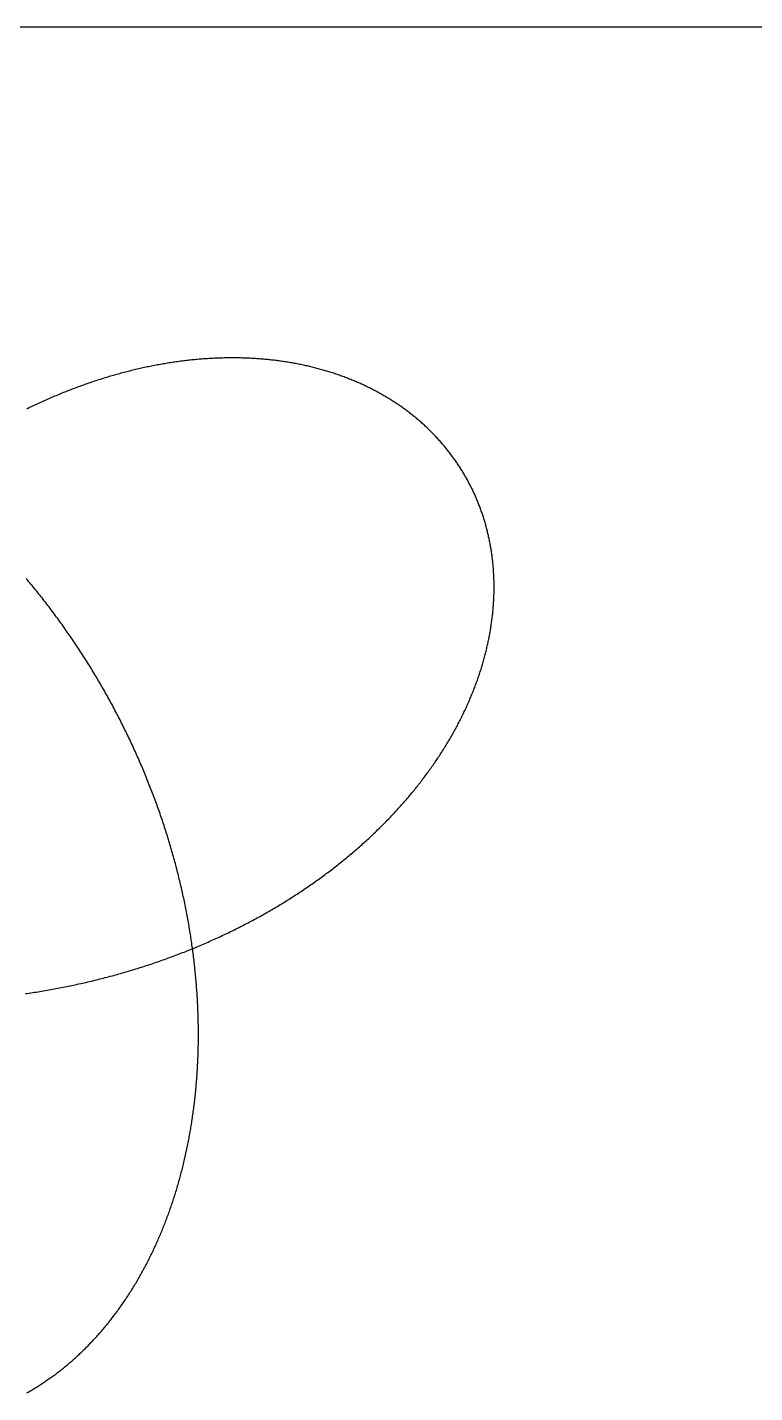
# Model space of a CAD drawing. Header units: metres. Extents: x 0 to 80, y 0 to 80.
# Drawn here: x 41.88 to 54.58, y 56.16 to 80 of the extents above; entities that cross this region are included whole.
import ezdxf

# ---------------------------------------------------------------- set-up
doc = ezdxf.new("R2010")
doc.units = ezdxf.units.M

msp = doc.modelspace()

# ---------------------------------------------------------------- linework, layer by layer
msp.add_line((80, 80), (0, 80))
at = {"layer": 'ENGRAVE'}
for points in [[(41.845111, 63.131011), (41.876544, 63.135549), (41.907957, 63.140165), (41.93935, 63.144856), (41.970723, 63.149623), (42.002076, 63.154467), (42.033408, 63.159387), (42.06472, 63.164383), (42.096009, 63.169455), (42.127277, 63.174603), (42.158523, 63.179826), (42.189747, 63.185126), (42.220948, 63.190501), (42.252126, 63.195951), (42.283281, 63.201477), (42.314412, 63.207079), (42.345519, 63.212756), (42.376602, 63.218508), (42.407661, 63.224336), (42.438694, 63.230239), (42.469702, 63.236217), (42.500685, 63.242269), (42.531642, 63.248397), (42.562573, 63.2546), (42.593477, 63.260877), (42.624354, 63.267229), (42.655204, 63.273656), (42.686027, 63.280157), (42.716822, 63.286732), (42.747589, 63.293382), (42.778327, 63.300106), (42.809037, 63.306904), (42.839718, 63.313776), (42.870369, 63.320722), (42.900991, 63.327742), (42.931582, 63.334836), (42.962144, 63.342003), (42.992674, 63.349244), (43.023174, 63.356559), (43.053643, 63.363947), (43.08408, 63.371408), (43.114485, 63.378942), (43.144858, 63.386549), (43.175198, 63.394229), (43.205506, 63.401983), (43.23578, 63.409809), (43.266021, 63.417707), (43.296229, 63.425678), (43.326402, 63.433722), (43.356541, 63.441838), (43.386645, 63.450026), (43.416714, 63.458286), (43.446748, 63.466618), (43.476746, 63.475022), (43.506709, 63.483498), (43.536635, 63.492045), (43.566525, 63.500665), (43.596377, 63.509355), (43.626193, 63.518117), (43.655971, 63.52695), (43.685712, 63.535854), (43.715414, 63.544829), (43.745078, 63.553875), (43.774704, 63.562991), (43.80429, 63.572178), (43.833837, 63.581436), (43.863345, 63.590764), (43.892813, 63.600162), (43.92224, 63.60963), (43.951627, 63.619168), (43.980973, 63.628776), (44.010278, 63.638453), (44.039542, 63.648201), (44.068764, 63.658017), (44.097945, 63.667903), (44.127082, 63.677858), (44.156178, 63.687882), (44.18523, 63.697975), (44.214239, 63.708137), (44.243205, 63.718367), (44.272127, 63.728666), (44.301005, 63.739033), (44.329838, 63.749469), (44.358627, 63.759972), (44.387371, 63.770543), (44.41607, 63.781183), (44.444723, 63.791889), (44.473331, 63.802663), (44.501892, 63.813505), (44.530407, 63.824414), (44.558875, 63.83539), (44.587296, 63.846432), (44.61567, 63.857542), (44.643996, 63.868718), (44.672275, 63.87996), (44.700505, 63.891269), (44.728687, 63.902644), (44.75682, 63.914085), (44.784904, 63.925592), (44.812939, 63.937164), (44.840924, 63.948802), (44.86886, 63.960505), (44.896745, 63.972274), (44.92458, 63.984107), (44.952364, 63.996005), (44.980097, 64.007968), (45.007779, 64.019996), (45.035409, 64.032088), (45.062988, 64.044244), (45.090514, 64.056465), (45.117988, 64.068749), (45.145409, 64.081097), (45.172778, 64.093509), (45.200093, 64.105984), (45.227354, 64.118522), (45.254562, 64.131123), (45.281716, 64.143787), (45.308815, 64.156514), (45.33586, 64.169303), (45.36285, 64.182155), (45.389785, 64.195069), (45.416664, 64.208045), (45.443487, 64.221083), (45.470255, 64.234182), (45.496967, 64.247343), (45.523621, 64.260565), (45.55022, 64.273849), (45.576761, 64.287193), (45.603244, 64.300598), (45.62967, 64.314064), (45.656039, 64.32759), (45.682349, 64.341176), (45.708601, 64.354823), (45.734794, 64.368529), (45.760928, 64.382295), (45.787003, 64.39612), (45.813019, 64.410005), (45.838975, 64.423948), (45.864871, 64.437951), (45.890706, 64.452012), (45.916482, 64.466132), (45.942196, 64.480311), (45.96785, 64.494547), (45.993442, 64.508841), (46.018973, 64.523193), (46.044442, 64.537603), (46.069849, 64.55207), (46.095193, 64.566594), (46.120475, 64.581176), (46.145695, 64.595814), (46.170851, 64.610508), (46.195944, 64.625259), (46.220974, 64.640066), (46.245939, 64.654929), (46.270841, 64.669848), (46.295678, 64.684823), (46.320451, 64.699852), (46.345159, 64.714937), (46.369802, 64.730077), (46.39438, 64.745272), (46.418892, 64.760521), (46.443338, 64.775825), (46.467719, 64.791182), (46.492033, 64.806594), (46.516281, 64.822059), (46.540462, 64.837578), (46.564576, 64.85315), (46.588622, 64.868775), (46.612602, 64.884453), (46.636513, 64.900184), (46.660357, 64.915967), (46.684132, 64.931802), (46.707839, 64.94769), (46.731478, 64.963629), (46.755047, 64.97962), (46.778548, 64.995662), (46.801979, 65.011755), (46.82534, 65.027899), (46.848632, 65.044094), (46.871854, 65.060339), (46.895005, 65.076635), (46.918086, 65.09298), (46.941096, 65.109376), (46.964036, 65.125821), (46.986904, 65.142315), (47.0097, 65.158858), (47.032426, 65.175451), (47.055079, 65.192092), (47.07766, 65.208781), (47.100169, 65.225519), (47.122605, 65.242305), (47.144969, 65.259138), (47.16726, 65.276019), (47.189477, 65.292948), (47.211621, 65.309923), (47.233692, 65.326946), (47.255688, 65.344015), (47.277611, 65.36113), (47.299459, 65.378291), (47.321233, 65.395499), (47.342933, 65.412752), (47.364557, 65.43005), (47.386106, 65.447394), (47.40758, 65.464783), (47.428979, 65.482216), (47.450302, 65.499694), (47.471548, 65.517216), (47.492719, 65.534782), (47.513813, 65.552392), (47.534831, 65.570046), (47.555772, 65.587743), (47.576636, 65.605483), (47.597423, 65.623265), (47.618133, 65.641091), (47.638765, 65.658958), (47.659319, 65.676868), (47.679795, 65.694819), (47.700193, 65.712813), (47.720513, 65.730847), (47.740754, 65.748922), (47.760917, 65.767039), (47.781, 65.785196), (47.801005, 65.803393), (47.82093, 65.821631), (47.840775, 65.839908), (47.860541, 65.858225), (47.880227, 65.876581), (47.899833, 65.894976), (47.919359, 65.913411), (47.938804, 65.931884), (47.958168, 65.950395), (47.977452, 65.968944), (47.996655, 65.987531), (48.015776, 66.006156), (48.034816, 66.024818), (48.053775, 66.043517), (48.072652, 66.062253), (48.091447, 66.081025), (48.110159, 66.099834), (48.12879, 66.118679), (48.147338, 66.137559), (48.165804, 66.156475), (48.184186, 66.175426), (48.202486, 66.194413), (48.220703, 66.213434), (48.238836, 66.232489), (48.256886, 66.251579), (48.274852, 66.270703), (48.292734, 66.28986), (48.310533, 66.309051), (48.328247, 66.328275), (48.345877, 66.347532), (48.363422, 66.366822), (48.380883, 66.386144), (48.398259, 66.405498), (48.41555, 66.424884), (48.432755, 66.444301), (48.449876, 66.46375), (48.466911, 66.48323), (48.48386, 66.502741), (48.500724, 66.522282), (48.517502, 66.541853), (48.534194, 66.561455), (48.550799, 66.581086), (48.567318, 66.600746), (48.583751, 66.620436), (48.600097, 66.640154), (48.616356, 66.659901), (48.632528, 66.679677), (48.648613, 66.69948), (48.66461, 66.719312), (48.680521, 66.739171), (48.696343, 66.759057), (48.712078, 66.77897), (48.727725, 66.79891), (48.743284, 66.818876), (48.758755, 66.838868), (48.774138, 66.858886), (48.789432, 66.87893), (48.804638, 66.898999), (48.819755, 66.919094), (48.834783, 66.939213), (48.849722, 66.959356), (48.864572, 66.979524), (48.879333, 66.999715), (48.894005, 67.019931), (48.908587, 67.040169), (48.923079, 67.060431), (48.937482, 67.080716), (48.951795, 67.101023), (48.966018, 67.121352), (48.98015, 67.141703), (48.994193, 67.162076), (49.008145, 67.182471), (49.022006, 67.202886), (49.035777, 67.223323), (49.049458, 67.24378), (49.063047, 67.264257), (49.076545, 67.284754), (49.089953, 67.305271), (49.103269, 67.325808), (49.116494, 67.346363), (49.129627, 67.366938), (49.142669, 67.387531), (49.155619, 67.408142), (49.168477, 67.428771), (49.181244, 67.449418), (49.193918, 67.470083), (49.206501, 67.490764), (49.218991, 67.511463), (49.231389, 67.532178), (49.243695, 67.552909), (49.255908, 67.573656), (49.268028, 67.594419), (49.280056, 67.615198), (49.29199, 67.635991), (49.303832, 67.6568), (49.315581, 67.677623), (49.327237, 67.69846), (49.3388, 67.719311), (49.350269, 67.740176), (49.361645, 67.761054), (49.372927, 67.781946), (49.384116, 67.80285), (49.395211, 67.823766), (49.406213, 67.844695), (49.41712, 67.865636), (49.427934, 67.886589), (49.438654, 67.907553), (49.449279, 67.928528), (49.459811, 67.949513), (49.470248, 67.97051), (49.480591, 67.991516), (49.490839, 68.012532), (49.500993, 68.033558), (49.511052, 68.054594), (49.521016, 68.075638), (49.530886, 68.096691), (49.540661, 68.117752), (49.550341, 68.138822), (49.559926, 68.159899), (49.569416, 68.180984), (49.578811, 68.202076), (49.588111, 68.223175), (49.597316, 68.244281), (49.606425, 68.265393), (49.615439, 68.286512), (49.624357, 68.307636), (49.63318, 68.328765), (49.641908, 68.3499), (49.650539, 68.37104), (49.659075, 68.392184), (49.667516, 68.413332), (49.67586, 68.434485), (49.684109, 68.455641), (49.692261, 68.476801), (49.700318, 68.497964), (49.708279, 68.519129), (49.716143, 68.540297), (49.723912, 68.561468), (49.731584, 68.58264), (49.73916, 68.603814), (49.746639, 68.624989), (49.754023, 68.646165), (49.76131, 68.667342), (49.7685, 68.68852), (49.775594, 68.709697), (49.782592, 68.730875), (49.789493, 68.752052), (49.796297, 68.773228), (49.803005, 68.794403), (49.809616, 68.815577), (49.81613, 68.836749), (49.822548, 68.85792), (49.828869, 68.879088), (49.835093, 68.900253), (49.84122, 68.921416), (49.84725, 68.942576), (49.853183, 68.963732), (49.85902, 68.984884), (49.864759, 69.006033), (49.870401, 69.027177), (49.875947, 69.048316), (49.881395, 69.069451), (49.886746, 69.09058), (49.892, 69.111704), (49.897157, 69.132822), (49.902217, 69.153934), (49.90718, 69.17504), (49.912045, 69.196138), (49.916813, 69.21723), (49.921484, 69.238315), (49.926058, 69.259392), (49.930535, 69.280461), (49.934914, 69.301521), (49.939196, 69.322574), (49.943381, 69.343617), (49.947468, 69.364652), (49.951458, 69.385677), (49.955351, 69.406692), (49.959146, 69.427697), (49.962845, 69.448692), (49.966445, 69.469677), (49.969949, 69.490651), (49.973355, 69.511613), (49.976664, 69.532564), (49.979875, 69.553503), (49.982989, 69.57443), (49.986006, 69.595345), (49.988926, 69.616247), (49.991748, 69.637137), (49.994472, 69.658012), (49.9971, 69.678875), (49.99963, 69.699723), (50.002063, 69.720558), (50.004399, 69.741378), (50.006637, 69.762183), (50.008778, 69.782973), (50.010822, 69.803748), (50.012768, 69.824507), (50.014618, 69.84525), (50.01637, 69.865977), (50.018025, 69.886688), (50.019583, 69.907381), (50.021043, 69.928058), (50.022407, 69.948717), (50.023673, 69.969359), (50.024843, 69.989982), (50.025915, 70.010587), (50.02689, 70.031174), (50.027769, 70.051742), (50.02855, 70.07229), (50.029234, 70.092819), (50.029822, 70.113328), (50.030312, 70.133818), (50.030706, 70.154287), (50.031003, 70.174735), (50.031203, 70.195162), (50.031306, 70.215568), (50.031313, 70.235953), (50.031223, 70.256316), (50.031036, 70.276656), (50.030753, 70.296975), (50.030373, 70.31727), (50.029897, 70.337543), (50.029324, 70.357792), (50.028655, 70.378018), (50.027889, 70.398219), (50.027028, 70.418397), (50.026069, 70.43855), (50.025015, 70.458679), (50.023864, 70.478782), (50.022618, 70.49886), (50.021275, 70.518913), (50.019836, 70.53894), (50.018301, 70.55894), (50.01667, 70.578914), (50.014944, 70.598861), (50.013121, 70.618782), (50.011203, 70.638674), (50.009189, 70.65854), (50.00708, 70.678377), (50.004875, 70.698186), (50.002574, 70.717967), (50.000178, 70.737718), (49.997687, 70.757441), (49.9951, 70.777134), (49.992418, 70.796798), (49.989641, 70.816432), (49.986769, 70.836036), (49.983802, 70.855609), (49.98074, 70.875151), (49.977583, 70.894662), (49.974331, 70.914142), (49.970984, 70.933591), (49.967543, 70.953007), (49.964007, 70.972391), (49.960377, 70.991743), (49.956652, 71.011062), (49.952833, 71.030347), (49.948919, 71.0496), (49.944912, 71.068819), (49.94081, 71.088004), (49.936614, 71.107155), (49.932325, 71.126271), (49.927941, 71.145353), (49.923464, 71.164399), (49.918893, 71.183411), (49.914229, 71.202386), (49.909471, 71.221326), (49.904619, 71.24023), (49.899675, 71.259097), (49.894637, 71.277928), (49.889506, 71.296722), (49.884282, 71.315478), (49.878965, 71.334197), (49.873555, 71.352878), (49.868052, 71.371521), (49.862457, 71.390126), (49.85677, 71.408692), (49.85099, 71.427219), (49.845117, 71.445707), (49.839153, 71.464156), (49.833096, 71.482565), (49.826947, 71.500933), (49.820707, 71.519262), (49.814374, 71.53755), (49.80795, 71.555797), (49.801435, 71.574003), (49.794828, 71.592168), (49.788129, 71.610291), (49.78134, 71.628373), (49.774459, 71.646412), (49.767487, 71.664409), (49.760424, 71.682363), (49.753271, 71.700274), (49.746027, 71.718141), (49.738692, 71.735966), (49.731267, 71.753746), (49.723752, 71.771483), (49.716147, 71.789175), (49.708451, 71.806823), (49.700666, 71.824426), (49.692791, 71.841983), (49.684826, 71.859496), (49.676772, 71.876963), (49.668628, 71.894384), (49.660395, 71.911758), (49.652073, 71.929087), (49.643662, 71.946368), (49.635162, 71.963603), (49.626573, 71.980791), (49.617896, 71.997931), (49.60913, 72.015024), (49.600276, 72.032068), (49.591333, 72.049064), (49.582303, 72.066012), (49.573185, 72.082911), (49.563979, 72.099761), (49.554685, 72.116562), (49.545304, 72.133313), (49.535835, 72.150015), (49.526279, 72.166667), (49.516637, 72.183268), (49.506907, 72.199819), (49.49709, 72.216319), (49.487187, 72.232768), (49.477198, 72.249166), (49.467122, 72.265512), (49.45696, 72.281806), (49.446712, 72.298049), (49.436378, 72.314239), (49.425958, 72.330377), (49.415453, 72.346461), (49.404863, 72.362493), (49.394187, 72.378472), (49.383426, 72.394397), (49.37258, 72.410268), (49.36165, 72.426086), (49.350635, 72.441849), (49.339535, 72.457557), (49.328351, 72.473211), (49.317083, 72.48881), (49.305732, 72.504354), (49.294296, 72.519842), (49.282777, 72.535275), (49.271174, 72.550652), (49.259488, 72.565972), (49.247719, 72.581236), (49.235867, 72.596444), (49.223932, 72.611594), (49.211915, 72.626688), (49.199815, 72.641724), (49.187633, 72.656702), (49.175369, 72.671623), (49.163023, 72.686485), (49.150596, 72.70129), (49.138086, 72.716035), (49.125496, 72.730722), (49.112824, 72.745351), (49.100071, 72.759919), (49.087238, 72.774429), (49.074324, 72.788878), (49.061329, 72.803268), (49.048254, 72.817598), (49.035099, 72.831867), (49.021864, 72.846076), (49.00855, 72.860224), (48.995156, 72.87431), (48.981682, 72.888336), (48.96813, 72.9023), (48.954498, 72.916202), (48.940788, 72.930043), (48.926999, 72.943821), (48.913132, 72.957537), (48.899186, 72.97119), (48.885163, 72.984781), (48.871062, 72.998308), (48.856883, 73.011772), (48.842627, 73.025173), (48.828293, 73.03851), (48.813883, 73.051783), (48.799395, 73.064992), (48.784832, 73.078137), (48.770191, 73.091217), (48.755475, 73.104232), (48.740682, 73.117183), (48.725814, 73.130068), (48.71087, 73.142888), (48.695851, 73.155642), (48.680757, 73.16833), (48.665587, 73.180953), (48.650343, 73.193509), (48.635024, 73.205999), (48.619631, 73.218422), (48.604164, 73.230778), (48.588623, 73.243067), (48.573008, 73.255289), (48.55732, 73.267443), (48.541558, 73.27953), (48.525723, 73.291549), (48.509816, 73.3035), (48.493836, 73.315383), (48.477783, 73.327197), (48.461658, 73.338942), (48.445461, 73.350619), (48.429193, 73.362227), (48.412852, 73.373765), (48.396441, 73.385234), (48.379958, 73.396633), (48.363405, 73.407963), (48.346781, 73.419222), (48.330086, 73.430411), (48.313321, 73.44153), (48.296486, 73.452578), (48.279582, 73.463556), (48.262608, 73.474462), (48.245564, 73.485297), (48.228452, 73.496061), (48.21127, 73.506754), (48.19402, 73.517374), (48.176702, 73.527923), (48.159315, 73.5384), (48.141861, 73.548804), (48.124339, 73.559136), (48.106749, 73.569395), (48.089092, 73.579582), (48.071368, 73.589696), (48.053578, 73.599736), (48.035721, 73.609703), (48.017797, 73.619596), (47.999808, 73.629416), (47.981752, 73.639162), (47.963631, 73.648834), (47.945445, 73.658432), (47.927194, 73.667955), (47.908878, 73.677404), (47.890497, 73.686777), (47.872052, 73.696077), (47.853543, 73.7053), (47.834969, 73.714449), (47.816333, 73.723523), (47.797632, 73.73252), (47.778869, 73.741442), (47.760043, 73.750288), (47.741154, 73.759058), (47.722203, 73.767752), (47.703189, 73.77637), (47.684114, 73.78491), (47.664977, 73.793375), (47.645779, 73.801762), (47.626519, 73.810072), (47.607199, 73.818305), (47.587818, 73.826461), (47.568376, 73.834539), (47.548875, 73.84254), (47.529313, 73.850462), (47.509692, 73.858307), (47.490011, 73.866074), (47.470272, 73.873762), (47.450473, 73.881372), (47.430616, 73.888904), (47.410701, 73.896356), (47.390727, 73.90373), (47.370696, 73.911025), (47.350607, 73.918241), (47.330461, 73.925377), (47.310258, 73.932434), (47.289997, 73.939412), (47.269681, 73.946309), (47.249308, 73.953127), (47.228879, 73.959865), (47.208395, 73.966523), (47.187855, 73.9731), (47.167259, 73.979597), (47.146609, 73.986014), (47.125904, 73.99235), (47.105145, 73.998605), (47.084332, 74.004779), (47.063465, 74.010872), (47.042544, 74.016883), (47.02157, 74.022814), (47.000542, 74.028663), (46.979462, 74.03443), (46.95833, 74.040116), (46.937145, 74.045719), (46.915908, 74.051241), (46.89462, 74.056681), (46.87328, 74.062038), (46.851889, 74.067313), (46.830447, 74.072506), (46.808955, 74.077616), (46.787412, 74.082644), (46.765819, 74.087588), (46.744176, 74.09245), (46.722484, 74.097228), (46.700743, 74.101924), (46.678953, 74.106536), (46.657114, 74.111064), (46.635226, 74.11551), (46.613291, 74.119871), (46.591307, 74.124149), (46.569277, 74.128343), (46.547198, 74.132453), (46.525073, 74.136479), (46.502902, 74.140421), (46.480683, 74.144278), (46.458419, 74.148051), (46.436109, 74.15174), (46.413753, 74.155344), (46.391352, 74.158864), (46.368906, 74.162298), (46.346415, 74.165648), (46.323879, 74.168913), (46.3013, 74.172092), (46.278677, 74.175187), (46.25601, 74.178196), (46.2333, 74.18112), (46.210546, 74.183958), (46.187751, 74.186711), (46.164912, 74.189379), (46.142032, 74.19196), (46.119109, 74.194456), (46.096146, 74.196866), (46.07314, 74.199189), (46.050094, 74.201427), (46.027008, 74.203579), (46.00388, 74.205644), (45.980713, 74.207623), (45.957506, 74.209516), (45.934259, 74.211322), (45.910973, 74.213041), (45.887649, 74.214674), (45.864285, 74.21622), (45.840883, 74.21768), (45.817443, 74.219052), (45.793966, 74.220338), (45.770451, 74.221536), (45.746898, 74.222647), (45.723309, 74.223672), (45.699684, 74.224609), (45.676022, 74.225458), (45.652324, 74.22622), (45.62859, 74.226895), (45.604821, 74.227483), (45.581017, 74.227982), (45.557178, 74.228394), (45.533304, 74.228719), (45.509396, 74.228955), (45.485455, 74.229104), (45.46148, 74.229165), (45.437471, 74.229138), (45.41343, 74.229023), (45.389356, 74.22882), (45.365249, 74.228529), (45.34111, 74.228149), (45.31694, 74.227682), (45.292738, 74.227126), (45.268505, 74.226481), (45.244241, 74.225749), (45.219946, 74.224928), (45.195621, 74.224018), (45.171266, 74.22302), (45.146881, 74.221933), (45.122467, 74.220758), (45.098024, 74.219494), (45.073552, 74.218142), (45.049052, 74.2167), (45.024524, 74.21517), (44.999967, 74.213551), (44.975383, 74.211844), (44.950772, 74.210047), (44.926134, 74.208161), (44.901469, 74.206187), (44.876778, 74.204123), (44.852061, 74.20197), (44.827318, 74.199729), (44.80255, 74.197398), (44.777756, 74.194978), (44.752938, 74.192469), (44.728095, 74.18987), (44.703228, 74.187183), (44.678338, 74.184406), (44.653423, 74.18154), (44.628486, 74.178585), (44.603525, 74.17554), (44.578542, 74.172406), (44.553536, 74.169183), (44.528508, 74.16587), (44.503459, 74.162468), (44.478388, 74.158977), (44.453296, 74.155396), (44.428184, 74.151726), (44.40305, 74.147966), (44.377897, 74.144117), (44.352724, 74.140178), (44.327531, 74.13615), (44.302319, 74.132032), (44.277088, 74.127825), (44.251838, 74.123528), (44.22657, 74.119142), (44.201284, 74.114666), (44.175981, 74.110101), (44.150659, 74.105446), (44.125321, 74.100702), (44.099966, 74.095868), (44.074595, 74.090945), (44.049207, 74.085932), (44.023804, 74.08083), (43.998385, 74.075638), (43.972951, 74.070356), (43.947502, 74.064985), (43.922038, 74.059525), (43.89656, 74.053975), (43.871068, 74.048336), (43.845562, 74.042607), (43.820043, 74.036788), (43.794511, 74.03088), (43.768967, 74.024883), (43.743409, 74.018796), (43.71784, 74.01262), (43.692259, 74.006355), (43.666667, 74), (43.641063, 73.993556), (43.615448, 73.987022), (43.589823, 73.980399), (43.564188, 73.973687), (43.538543, 73.966886), (43.512888, 73.959995), (43.487224, 73.953015), (43.461551, 73.945946), (43.435869, 73.938788), (43.410179, 73.931541), (43.38448, 73.924204), (43.358774, 73.916779), (43.333061, 73.909264), (43.30734, 73.90166), (43.281613, 73.893968), (43.255879, 73.886186), (43.230139, 73.878316), (43.204394, 73.870357), (43.178642, 73.862308), (43.152886, 73.854172), (43.127124, 73.845946), (43.101358, 73.837632), (43.075587, 73.829229), (43.049813, 73.820737), (43.024035, 73.812157), (42.998253, 73.803488), (42.972469, 73.794731), (42.946681, 73.785885), (42.920891, 73.776951), (42.8951, 73.767929), (42.869306, 73.758818), (42.843511, 73.749619), (42.817714, 73.740332), (42.791917, 73.730957), (42.766119, 73.721494), (42.740321, 73.711943), (42.714523, 73.702303), (42.688725, 73.692576), (42.662928, 73.682761), (42.637132, 73.672859), (42.611337, 73.662868), (42.585544, 73.65279), (42.559753, 73.642625), (42.533964, 73.632372), (42.508177, 73.622031), (42.482394, 73.611603), (42.456613, 73.601088), (42.430836, 73.590486), (42.405063, 73.579796), (42.379294, 73.569019), (42.353529, 73.558155), (42.327769, 73.547205), (42.302014, 73.536167), (42.276264, 73.525043), (42.25052, 73.513832), (42.224782, 73.502534), (42.19905, 73.49115), (42.173325, 73.479679), (42.147606, 73.468122), (42.121895, 73.456478), (42.096191, 73.444748), (42.070494, 73.432932), (42.044806, 73.42103), (42.019127, 73.409043), (41.993456, 73.396969), (41.967794, 73.384809), (41.942141, 73.372564), (41.916498, 73.360233), (41.890865, 73.347816), (41.865242, 73.335314)], [(41.871438, 56.164626), (41.889175, 56.17454), (41.906884, 56.184548), (41.924564, 56.194652), (41.942214, 56.20485), (41.959835, 56.215142), (41.977425, 56.225529), (41.994985, 56.23601), (42.012515, 56.246586), (42.030014, 56.257255), (42.047482, 56.268019), (42.064919, 56.278876), (42.082323, 56.289827), (42.099697, 56.300871), (42.117037, 56.312009), (42.134346, 56.32324), (42.151622, 56.334565), (42.168864, 56.345982), (42.186074, 56.357493), (42.20325, 56.369096), (42.220393, 56.380792), (42.237501, 56.392581), (42.254575, 56.404462), (42.271614, 56.416435), (42.288619, 56.4285), (42.305589, 56.440658), (42.322523, 56.452907), (42.339422, 56.465248), (42.356284, 56.477681), (42.373111, 56.490205), (42.389901, 56.50282), (42.406655, 56.515527), (42.423371, 56.528324), (42.440051, 56.541213), (42.456693, 56.554192), (42.473297, 56.567262), (42.489864, 56.580423), (42.506392, 56.593674), (42.522882, 56.607015), (42.539333, 56.620446), (42.555745, 56.633967), (42.572117, 56.647577), (42.58845, 56.661278), (42.604744, 56.675067), (42.620997, 56.688946), (42.637211, 56.702914), (42.653383, 56.716971), (42.669515, 56.731117), (42.685606, 56.745351), (42.701655, 56.759674), (42.717664, 56.774086), (42.73363, 56.788585), (42.749554, 56.803173), (42.765436, 56.817848), (42.781275, 56.832611), (42.797072, 56.847461), (42.812825, 56.862399), (42.828536, 56.877424), (42.844202, 56.892537), (42.859825, 56.907735), (42.875404, 56.923021), (42.890939, 56.938393), (42.906429, 56.953852), (42.921874, 56.969396), (42.937275, 56.985027), (42.95263, 57.000743), (42.96794, 57.016546), (42.983204, 57.032433), (42.998421, 57.048406), (43.013593, 57.064464), (43.028718, 57.080607), (43.043797, 57.096835), (43.058829, 57.113147), (43.073813, 57.129544), (43.08875, 57.146025), (43.103639, 57.16259), (43.118481, 57.179238), (43.133274, 57.195971), (43.148019, 57.212787), (43.162715, 57.229686), (43.177363, 57.246668), (43.191961, 57.263733), (43.20651, 57.280881), (43.22101, 57.298112), (43.23546, 57.315425), (43.24986, 57.33282), (43.264209, 57.350296), (43.278509, 57.367855), (43.292757, 57.385495), (43.306955, 57.403217), (43.321101, 57.42102), (43.335196, 57.438903), (43.349239, 57.456868), (43.363231, 57.474913), (43.37717, 57.493039), (43.391058, 57.511244), (43.404892, 57.52953), (43.418674, 57.547895), (43.432404, 57.56634), (43.446079, 57.584864), (43.459702, 57.603468), (43.473271, 57.62215), (43.486786, 57.640911), (43.500247, 57.659751), (43.513654, 57.678669), (43.527006, 57.697665), (43.540303, 57.716739), (43.553546, 57.735891), (43.566733, 57.75512), (43.579865, 57.774426), (43.592942, 57.79381), (43.605963, 57.81327), (43.618927, 57.832807), (43.631836, 57.85242), (43.644688, 57.87211), (43.657483, 57.891875), (43.670222, 57.911716), (43.682904, 57.931633), (43.695528, 57.951625), (43.708095, 57.971692), (43.720604, 57.991834), (43.733055, 58.012051), (43.745448, 58.032342), (43.757783, 58.052707), (43.770059, 58.073146), (43.782277, 58.093659), (43.794436, 58.114245), (43.806536, 58.134905), (43.818576, 58.155637), (43.830557, 58.176443), (43.842478, 58.197321), (43.854339, 58.218271), (43.86614, 58.239294), (43.877881, 58.260388), (43.889561, 58.281554), (43.901181, 58.302792), (43.912739, 58.3241), (43.924237, 58.34548), (43.935673, 58.36693), (43.947048, 58.388451), (43.958361, 58.410042), (43.969612, 58.431703), (43.980802, 58.453434), (43.991929, 58.475234), (44.002993, 58.497104), (44.013995, 58.519042), (44.024934, 58.54105), (44.03581, 58.563126), (44.046623, 58.58527), (44.057373, 58.607482), (44.068059, 58.629762), (44.078681, 58.65211), (44.08924, 58.674525), (44.099734, 58.697007), (44.110164, 58.719556), (44.12053, 58.742171), (44.130831, 58.764853), (44.141067, 58.787601), (44.151238, 58.810414), (44.161344, 58.833293), (44.171385, 58.856238), (44.18136, 58.879247), (44.191269, 58.902321), (44.201113, 58.92546), (44.21089, 58.948663), (44.220602, 58.971931), (44.230247, 58.995261), (44.239825, 59.018656), (44.249337, 59.042113), (44.258782, 59.065634), (44.268159, 59.089218), (44.27747, 59.112863), (44.286713, 59.136572), (44.295889, 59.160342), (44.304997, 59.184173), (44.314037, 59.208066), (44.323009, 59.232021), (44.331913, 59.256036), (44.340748, 59.280112), (44.349515, 59.304248), (44.358213, 59.328444), (44.366843, 59.3527), (44.375403, 59.377016), (44.383894, 59.401391), (44.392316, 59.425825), (44.400669, 59.450318), (44.408952, 59.474869), (44.417165, 59.499478), (44.425308, 59.524146), (44.433381, 59.548871), (44.441384, 59.573653), (44.449317, 59.598493), (44.457179, 59.623389), (44.46497, 59.648342), (44.472691, 59.673351), (44.48034, 59.698417), (44.487919, 59.723538), (44.495426, 59.748714), (44.502862, 59.773946), (44.510227, 59.799232), (44.51752, 59.824574), (44.524741, 59.849969), (44.53189, 59.875419), (44.538967, 59.900922), (44.545971, 59.926479), (44.552904, 59.952089), (44.559764, 59.977752), (44.566551, 60.003468), (44.573266, 60.029236), (44.579907, 60.055056), (44.586476, 60.080928), (44.592972, 60.106852), (44.599394, 60.132827), (44.605743, 60.158853), (44.612018, 60.184929), (44.61822, 60.211056), (44.624348, 60.237233), (44.630402, 60.263459), (44.636382, 60.289735), (44.642287, 60.316061), (44.648119, 60.342435), (44.653876, 60.368858), (44.659559, 60.39533), (44.665167, 60.421849), (44.6707, 60.448416), (44.676159, 60.475031), (44.681542, 60.501693), (44.68685, 60.528401), (44.692083, 60.555157), (44.697241, 60.581958), (44.702324, 60.608806), (44.70733, 60.635699), (44.712262, 60.662638), (44.717117, 60.689622), (44.721896, 60.71665), (44.7266, 60.743724), (44.731227, 60.770841), (44.735779, 60.798003), (44.740254, 60.825208), (44.744652, 60.852456), (44.748974, 60.879747), (44.75322, 60.907081), (44.757389, 60.934458), (44.76148, 60.961877), (44.765496, 60.989337), (44.769434, 61.016839), (44.773295, 61.044382), (44.777078, 61.071966), (44.780785, 61.099591), (44.784414, 61.127256), (44.787966, 61.154961), (44.79144, 61.182706), (44.794836, 61.210491), (44.798155, 61.238314), (44.801396, 61.266176), (44.804559, 61.294077), (44.807644, 61.322015), (44.810651, 61.349992), (44.813579, 61.378006), (44.81643, 61.406058), (44.819202, 61.434146), (44.821896, 61.462272), (44.824511, 61.490433), (44.827047, 61.51863), (44.829505, 61.546864), (44.831885, 61.575132), (44.834185, 61.603436), (44.836407, 61.631775), (44.838549, 61.660148), (44.840613, 61.688555), (44.842597, 61.716996), (44.844503, 61.74547), (44.846329, 61.773978), (44.848075, 61.802519), (44.849743, 61.831092), (44.851331, 61.859698), (44.852839, 61.888336), (44.854268, 61.917005), (44.855617, 61.945706), (44.856887, 61.974438), (44.858077, 62.0032), (44.859187, 62.031993), (44.860217, 62.060816), (44.861167, 62.089669), (44.862037, 62.118551), (44.862827, 62.147462), (44.863537, 62.176403), (44.864167, 62.205371), (44.864716, 62.234368), (44.865185, 62.263393), (44.865574, 62.292446), (44.865883, 62.321525), (44.866111, 62.350632), (44.866259, 62.379765), (44.866326, 62.408925), (44.866313, 62.438111), (44.866219, 62.467322), (44.866044, 62.496558), (44.865789, 62.52582), (44.865452, 62.555106), (44.865036, 62.584417), (44.864538, 62.613752), (44.863959, 62.64311), (44.8633, 62.672492), (44.86256, 62.701897), (44.861738, 62.731325), (44.860836, 62.760776), (44.859853, 62.790248), (44.858788, 62.819743), (44.857643, 62.849258), (44.856416, 62.878795), (44.855108, 62.908353), (44.853719, 62.937932), (44.852249, 62.96753), (44.850698, 62.997149), (44.849065, 63.026787), (44.847351, 63.056445), (44.845556, 63.086121), (44.843679, 63.115816), (44.841721, 63.145529), (44.839682, 63.17526), (44.837561, 63.205009), (44.835359, 63.234775), (44.833075, 63.264558), (44.83071, 63.294358), (44.828264, 63.324174), (44.825736, 63.354006), (44.823126, 63.383854), (44.820435, 63.413718), (44.817663, 63.443596), (44.814809, 63.473489), (44.811874, 63.503396), (44.808857, 63.533318), (44.805758, 63.563253), (44.802578, 63.593202), (44.799316, 63.623164), (44.795973, 63.653138), (44.792549, 63.683125), (44.789042, 63.713124), (44.785455, 63.743135), (44.781785, 63.773158), (44.778035, 63.803191), (44.774202, 63.833236), (44.770288, 63.863291), (44.766293, 63.893356), (44.762216, 63.923431), (44.758057, 63.953515), (44.753817, 63.983609), (44.749496, 64.013711), (44.745093, 64.043822), (44.740608, 64.073942), (44.736043, 64.104069), (44.731395, 64.134204), (44.726667, 64.164346), (44.721856, 64.194495), (44.716965, 64.22465), (44.711992, 64.254812), (44.706938, 64.28498), (44.701802, 64.315153), (44.696585, 64.345332), (44.691287, 64.375516), (44.685907, 64.405704), (44.680447, 64.435896), (44.674905, 64.466093), (44.669282, 64.496293), (44.663577, 64.526497), (44.657792, 64.556703), (44.651925, 64.586913), (44.645978, 64.617124), (44.639949, 64.647338), (44.633839, 64.677553), (44.627649, 64.70777), (44.621377, 64.737988), (44.615025, 64.768207), (44.608592, 64.798426), (44.602078, 64.828645), (44.595483, 64.858864), (44.588807, 64.889082), (44.582051, 64.919299), (44.575214, 64.949515), (44.568296, 64.97973), (44.561298, 65.009943), (44.554219, 65.040153), (44.54706, 65.070361), (44.539821, 65.100566), (44.532501, 65.130768), (44.525101, 65.160967), (44.51762, 65.191162), (44.510059, 65.221352), (44.502418, 65.251538), (44.494697, 65.28172), (44.486896, 65.311896), (44.479015, 65.342067), (44.471054, 65.372232), (44.463013, 65.402391), (44.454893, 65.432543), (44.446692, 65.462689), (44.438412, 65.492828), (44.430052, 65.522959), (44.421613, 65.553083), (44.413094, 65.583199), (44.404496, 65.613306), (44.395818, 65.643405), (44.387061, 65.673495), (44.378225, 65.703575), (44.369309, 65.733646), (44.360315, 65.763707), (44.351241, 65.793757), (44.342089, 65.823797), (44.332857, 65.853826), (44.323547, 65.883844), (44.314158, 65.913851), (44.304691, 65.943845), (44.295145, 65.973827), (44.28552, 66.003797), (44.275817, 66.033754), (44.266036, 66.063698), (44.256176, 66.093628), (44.246239, 66.123545), (44.236223, 66.153447), (44.226129, 66.183335), (44.215958, 66.213208), (44.205708, 66.243067), (44.195381, 66.272909), (44.184976, 66.302737), (44.174494, 66.332548), (44.163934, 66.362343), (44.153297, 66.392121), (44.142582, 66.421882), (44.131791, 66.451626), (44.120922, 66.481352), (44.109977, 66.511061), (44.098954, 66.540751), (44.087855, 66.570422), (44.076679, 66.600075), (44.065426, 66.629709), (44.054097, 66.659323), (44.042692, 66.688917), (44.03121, 66.718492), (44.019653, 66.748046), (44.008019, 66.777579), (43.996309, 66.807091), (43.984523, 66.836581), (43.972662, 66.86605), (43.960725, 66.895498), (43.948713, 66.924922), (43.936625, 66.954324), (43.924462, 66.983704), (43.912223, 67.01306), (43.89991, 67.042392), (43.887522, 67.071701), (43.875059, 67.100985), (43.862521, 67.130245), (43.849908, 67.159481), (43.837222, 67.188691), (43.82446, 67.217875), (43.811625, 67.247035), (43.798716, 67.276168), (43.785732, 67.305274), (43.772675, 67.334354), (43.759544, 67.363408), (43.746339, 67.392434), (43.733061, 67.421432), (43.71971, 67.450403), (43.706285, 67.479345), (43.692788, 67.508259), (43.679217, 67.537145), (43.665574, 67.566001), (43.651858, 67.594828), (43.638069, 67.623625), (43.624208, 67.652392), (43.610275, 67.681129), (43.596269, 67.709836), (43.582192, 67.738511), (43.568043, 67.767156), (43.553822, 67.795769), (43.539529, 67.82435), (43.525165, 67.852899), (43.51073, 67.881416), (43.496224, 67.9099), (43.481647, 67.938351), (43.466999, 67.966769), (43.45228, 67.995153), (43.43749, 68.023504), (43.422631, 68.05182), (43.407701, 68.080102), (43.3927, 68.108349), (43.37763, 68.136562), (43.362491, 68.164739), (43.347281, 68.19288), (43.332002, 68.220985), (43.316654, 68.249054), (43.301237, 68.277087), (43.28575, 68.305083), (43.270195, 68.333042), (43.254571, 68.360963), (43.238878, 68.388847), (43.223118, 68.416693), (43.207289, 68.444501), (43.191391, 68.47227), (43.175426, 68.5), (43.159394, 68.527691), (43.143294, 68.555343), (43.127126, 68.582955), (43.110891, 68.610527), (43.094589, 68.638059), (43.078221, 68.665551), (43.061785, 68.693002), (43.045283, 68.720411), (43.028715, 68.747779), (43.01208, 68.775106), (42.99538, 68.802391), (42.978614, 68.829633), (42.961782, 68.856833), (42.944884, 68.88399), (42.927921, 68.911104), (42.910894, 68.938175), (42.893801, 68.965202), (42.876643, 68.992185), (42.859421, 69.019124), (42.842134, 69.046019), (42.824784, 69.072869), (42.807369, 69.099674), (42.78989, 69.126433), (42.772348, 69.153147), (42.754742, 69.179816), (42.737073, 69.206438), (42.719341, 69.233014), (42.701546, 69.259543), (42.683688, 69.286025), (42.665767, 69.31246), (42.647785, 69.338848), (42.62974, 69.365188), (42.611633, 69.391479), (42.593465, 69.417723), (42.575234, 69.443918), (42.556943, 69.470065), (42.53859, 69.496162), (42.520177, 69.52221), (42.501702, 69.548208), (42.483167, 69.574157), (42.464572, 69.600055), (42.445917, 69.625903), (42.427201, 69.6517), (42.408426, 69.677447), (42.389591, 69.703142), (42.370697, 69.728786), (42.351744, 69.754378), (42.332731, 69.779919), (42.31366, 69.805407), (42.294531, 69.830842), (42.275343, 69.856225), (42.256097, 69.881555), (42.236793, 69.906832), (42.217431, 69.932055), (42.198012, 69.957224), (42.178536, 69.98234), (42.159002, 70.007401), (42.139412, 70.032408), (42.119765, 70.05736), (42.100062, 70.082257), (42.080303, 70.107099), (42.060487, 70.131885), (42.040616, 70.156615), (42.020689, 70.18129), (42.000707, 70.205908), (41.98067, 70.23047), (41.960578, 70.254975), (41.940431, 70.279423), (41.92023, 70.303814), (41.899974, 70.328147), (41.879665, 70.352423), (41.859301, 70.376641)]]:
    msp.add_lwpolyline(points, dxfattribs=at)

doc.saveas('drawing.dxf')
